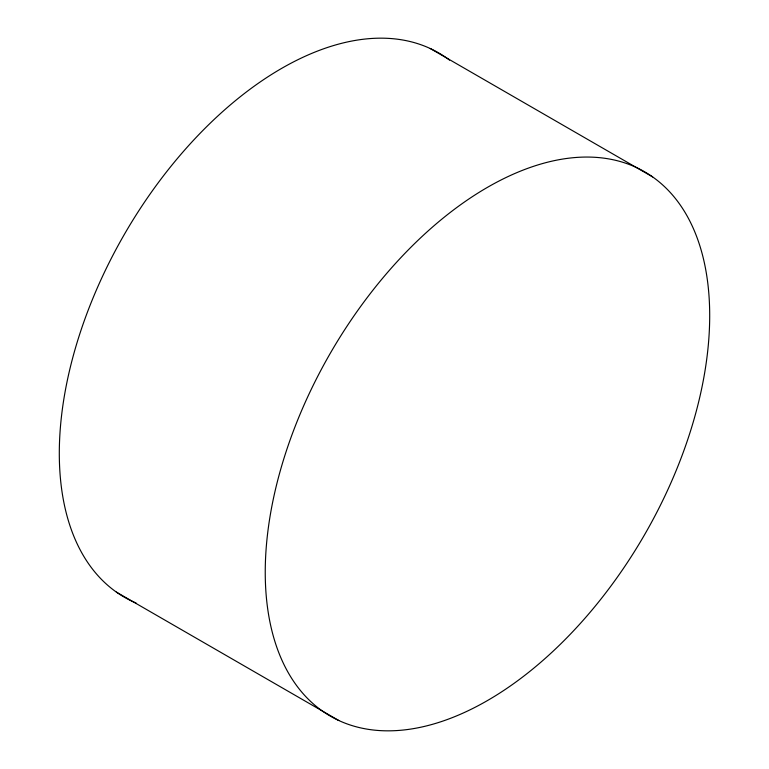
<?xml version="1.0" encoding="UTF-8"?>
<svg xmlns="http://www.w3.org/2000/svg" width="769" height="769" viewBox="0 0 769 769"><rect width="100%" height="100%" fill="white"/><g stroke="black" fill="none" stroke-linecap="round" stroke-linejoin="round"><path stroke-width="1.15" d="M430.227 48.514L652.612 176.899A314.271 181.446 -60 0 1 533.667 668.271A314.271 181.446 -60 0 1 276.119 486.671A314.271 181.446 -60 0 1 652.612 176.899M116.388 592.101L338.773 720.486M136.103 603.04A314.271 181.446 -60 0 1 124.395 234.324A314.271 181.446 -60 0 1 449.557 60.117"/></g></svg>
